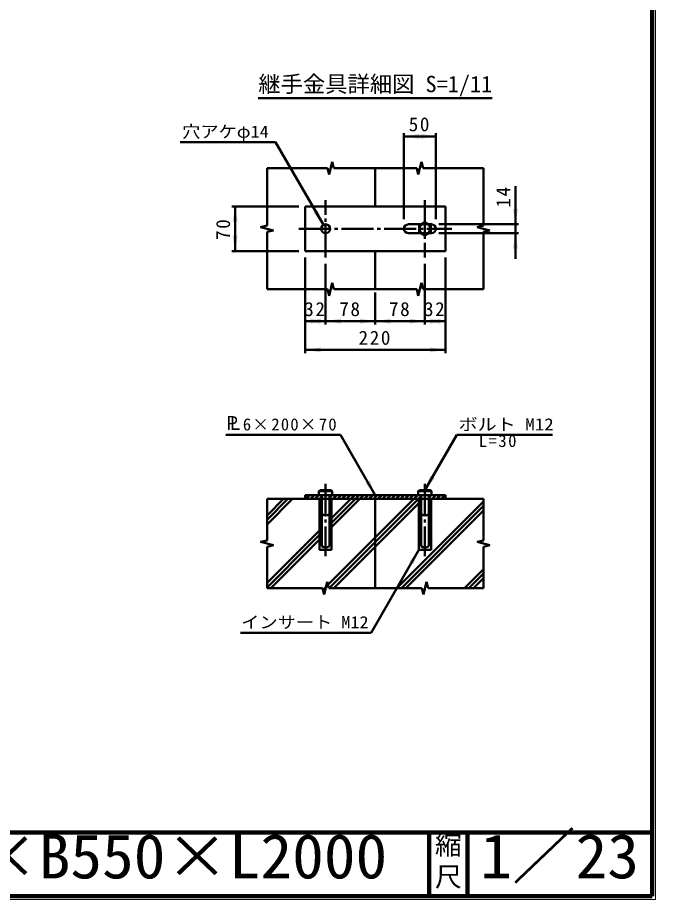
# Model space of a CAD drawing. Units: millimetres, scale not verified, with parts at other scales. Extents: x 100 to 4105, y 100 to 2870.
# Drawn here: x 3104 to 4105, y 100 to 1484 of the extents above; entities that cross this region are included whole.
import ezdxf
from ezdxf.enums import TextEntityAlignment as Align

# ---------------------------------------------------------------- set-up
doc = ezdxf.new("R2010")
doc.units = ezdxf.units.MM
doc.header["$LTSCALE"] = 5
doc.linetypes.add('USER1', pattern=[8, 4, -4])
doc.linetypes.add('USER2', pattern=[13.4, 10, -1.2, 1, -1.2])
doc.layers.add('V-nasSTD', color=7, linetype='Continuous', lineweight=50)
doc.styles.add('ＭＳ ゴシック', font='')
doc.styles.get('ＭＳ ゴシック').set_extended_font_data('MS Gothic')

msp = doc.modelspace()

# ---------------------------------------------------------------- hatches: boundary and pattern name
at = {"layer": 'V-nasSTD'}
for points in [[(3734.273, 1297.354), (3734.273, 1293.354), (3710.273, 1297.354), (3734.273, 1301.354)], [(3736.273, 1297.354), (3736.273, 1301.354), (3760.273, 1297.354), (3736.273, 1293.354)], [(3445.273, 1163.354), (3441.273, 1163.354), (3445.273, 1187.354), (3449.273, 1163.354)], [(3571.773, 1179.201), (3575.237, 1181.201), (3583.773, 1158.417), (3568.309, 1177.201)], [(3885.273, 1183.354), (3889.273, 1183.354), (3885.273, 1159.354), (3881.273, 1183.354)], [(3445.273, 1141.354), (3449.273, 1141.354), (3445.273, 1117.354), (3441.273, 1141.354)], [(3885.273, 1121.354), (3881.273, 1121.354), (3885.273, 1145.354), (3889.273, 1121.354)], [(3579.273, 1007.354), (3579.273, 1003.354), (3555.273, 1007.354), (3579.273, 1011.354)], [(3563.273, 1007.354), (3563.273, 1011.354), (3587.273, 1007.354), (3563.273, 1003.354)], [(3611.273, 1007.354), (3611.273, 1003.354), (3587.273, 1007.354), (3611.273, 1011.354)], [(3641.273, 1007.354), (3641.273, 1011.354), (3665.273, 1007.354), (3641.273, 1003.354)], [(3689.273, 1007.354), (3689.273, 1003.354), (3665.273, 1007.354), (3689.273, 1011.354)], [(3719.273, 1007.354), (3719.273, 1011.354), (3743.273, 1007.354), (3719.273, 1003.354)], [(3767.273, 1007.354), (3767.273, 1003.354), (3743.273, 1007.354), (3767.273, 1011.354)], [(3751.273, 1007.354), (3751.273, 1011.354), (3775.273, 1007.354), (3751.273, 1003.354)], [(3579.273, 962.354), (3579.273, 958.354), (3555.273, 962.354), (3579.273, 966.354)], [(3751.273, 962.354), (3751.273, 966.354), (3775.273, 962.354), (3751.273, 958.354)], [(3755.273, 763.139), (3758.737, 761.139), (3743.273, 742.354), (3751.809, 765.139)], [(3653.273, 755.139), (3656.737, 757.139), (3665.273, 734.354), (3649.809, 753.139)], [(3721.773, 627.57), (3725.237, 625.57), (3733.773, 648.354), (3718.309, 629.57)]]:
    msp.add_hatch(color=256, dxfattribs=at).paths.add_polyline_path(points)

# ---------------------------------------------------------------- linework, layer by layer
at = {"layer": 'V-nasSTD', "lineweight": 100}
for p, q in [((4100, 105), (4100, 2865)), ((105, 205), (4100, 205)), ((3750, 205), (3750, 105)), ((3810, 205), (3810, 105)), ((105, 105), (4100, 105))]:
    msp.add_line(p, q, dxfattribs=at)
at = {"layer": 'V-nasSTD'}
for p, q in [((3481.523, 1357.354), (3849.023, 1357.354)), ((3710.273, 1302.354), (3710.273, 1167.354)), ((3760.273, 1302.354), (3760.273, 1167.354)), ((3358.773, 1288.32), (3508.773, 1288.32)), ((3583.773, 1158.417), (3508.773, 1288.32)), ((3710.273, 1297.354), (3760.273, 1297.354)), ((3495.273, 1247.354), (3590.273, 1247.354)), ((3495.273, 1157.354), (3495.273, 1247.354)), ((3590.273, 1247.354), (3592.773, 1237.354)), ((3597.773, 1257.354), (3592.773, 1237.354)), ((3597.773, 1257.354), (3600.273, 1247.354)), ((3600.273, 1247.354), (3730.273, 1247.354)), ((3665.273, 1247.354), (3665.273, 1187.354)), ((3730.273, 1247.354), (3732.773, 1237.354)), ((3737.773, 1257.354), (3732.773, 1237.354)), ((3737.773, 1257.354), (3740.273, 1247.354)), ((3740.273, 1247.354), (3835.273, 1247.354)), ((3835.273, 1247.354), (3835.273, 1157.354)), ((3885.273, 1159.354), (3885.273, 1219.354)), ((3440.273, 1187.354), (3545.273, 1187.354)), ((3445.273, 1117.354), (3445.273, 1187.354)), ((3555.273, 1187.354), (3555.273, 1117.354)), ((3775.273, 1187.354), (3555.273, 1187.354)), ((3775.273, 1117.354), (3775.273, 1187.354)), ((3734.18, 1157.604), (3743.273, 1162.854)), ((3743.273, 1162.854), (3752.366, 1157.604)), ((3485.273, 1154.854), (3495.273, 1157.354)), ((3485.273, 1154.854), (3505.273, 1149.854)), ((3495.273, 1147.354), (3505.273, 1149.854)), ((3717.273, 1159.354), (3737.211, 1159.354)), ((3734.18, 1147.104), (3734.18, 1157.604)), ((3749.335, 1159.354), (3753.273, 1159.354)), ((3752.366, 1157.604), (3752.366, 1147.104)), ((3890.273, 1159.354), (3765.273, 1159.354)), ((3825.273, 1154.854), (3835.273, 1157.354)), ((3825.273, 1154.854), (3845.273, 1149.854)), ((3835.273, 1147.354), (3845.273, 1149.854)), ((3885.273, 1145.354), (3885.273, 1159.354)), ((3495.273, 1057.354), (3495.273, 1147.354)), ((3737.211, 1145.354), (3717.273, 1145.354)), ((3743.273, 1141.854), (3734.18, 1147.104)), ((3752.366, 1147.104), (3743.273, 1141.854)), ((3753.273, 1145.354), (3749.335, 1145.354)), ((3890.273, 1145.354), (3765.273, 1145.354)), ((3835.273, 1147.354), (3835.273, 1057.354)), ((3885.273, 1105.354), (3885.273, 1145.354)), ((3440.273, 1117.354), (3545.273, 1117.354)), ((3555.273, 1117.354), (3775.273, 1117.354)), ((3555.273, 1107.354), (3555.273, 957.354)), ((3665.273, 1117.354), (3665.273, 1057.354)), ((3775.273, 1107.354), (3775.273, 957.354)), ((3587.273, 1097.354), (3587.273, 1002.354)), ((3743.273, 1097.354), (3743.273, 1002.354)), ((3597.773, 1067.354), (3592.773, 1047.354)), ((3597.773, 1067.354), (3600.273, 1057.354)), ((3737.773, 1067.354), (3732.773, 1047.354)), ((3737.773, 1067.354), (3740.273, 1057.354)), ((3590.273, 1057.354), (3495.273, 1057.354)), ((3590.273, 1057.354), (3592.773, 1047.354)), ((3730.273, 1057.354), (3600.273, 1057.354)), ((3665.273, 1052.354), (3665.273, 1002.354)), ((3730.273, 1057.354), (3732.773, 1047.354)), ((3835.273, 1057.354), (3740.273, 1057.354)), ((3555.273, 1007.354), (3587.273, 1007.354)), ((3587.273, 1007.354), (3665.273, 1007.354)), ((3665.273, 1007.354), (3743.273, 1007.354)), ((3775.273, 1007.354), (3743.273, 1007.354)), ((3555.273, 962.354), (3775.273, 962.354)), ((3430.654, 828.957), (3610.654, 828.957)), ((3610.654, 828.957), (3665.273, 734.354)), ((3793.273, 828.957), (3743.273, 742.354)), ((3793.273, 828.957), (3943.273, 828.957)), ((3775.273, 734.354), (3555.273, 734.354)), ((3555.273, 734.354), (3555.273, 728.354)), ((3556.332, 728.354), (3562.332, 734.354)), ((3563.403, 728.354), (3569.403, 734.354)), ((3570.474, 728.354), (3576.474, 734.354)), ((3578.773, 742.354), (3576.773, 740.354)), ((3576.773, 740.354), (3576.773, 734.354)), ((3597.773, 740.354), (3576.773, 740.354)), ((3576.773, 734.354), (3597.773, 734.354)), ((3595.773, 742.354), (3578.773, 742.354)), ((3581.273, 704.354), (3581.273, 734.354)), ((3597.688, 734.354), (3593.273, 729.94)), ((3593.273, 734.354), (3593.273, 704.354)), ((3595.773, 742.354), (3597.773, 740.354)), ((3597.773, 734.354), (3597.773, 740.354)), ((3598.759, 728.354), (3604.759, 734.354)), ((3605.83, 728.354), (3611.83, 734.354)), ((3612.901, 728.354), (3618.901, 734.354)), ((3619.972, 728.354), (3625.972, 734.354)), ((3627.043, 728.354), (3633.043, 734.354)), ((3634.114, 728.354), (3640.114, 734.354)), ((3641.185, 728.354), (3647.185, 734.354)), ((3648.256, 728.354), (3654.256, 734.354)), ((3655.327, 728.354), (3661.327, 734.354)), ((3668.398, 734.354), (3665.273, 731.229)), ((3669.469, 728.354), (3675.469, 734.354)), ((3676.54, 728.354), (3682.54, 734.354)), ((3683.611, 728.354), (3689.611, 734.354)), ((3690.683, 728.354), (3696.683, 734.354)), ((3697.754, 728.354), (3703.754, 734.354)), ((3704.825, 728.354), (3710.825, 734.354)), ((3711.896, 728.354), (3717.896, 734.354)), ((3718.967, 728.354), (3724.967, 734.354)), ((3726.038, 728.354), (3732.038, 734.354)), ((3734.773, 742.354), (3732.773, 740.354)), ((3732.773, 740.354), (3732.773, 734.354)), ((3753.773, 740.354), (3732.773, 740.354)), ((3732.773, 734.354), (3753.773, 734.354)), ((3751.773, 742.354), (3734.773, 742.354)), ((3737.273, 704.354), (3737.273, 734.354)), ((3753.251, 734.354), (3749.273, 730.376)), ((3749.273, 734.354), (3749.273, 704.354)), ((3751.773, 742.354), (3753.773, 740.354)), ((3753.773, 734.354), (3753.773, 740.354)), ((3754.322, 728.354), (3760.322, 734.354)), ((3761.393, 728.354), (3767.393, 734.354)), ((3768.464, 728.354), (3774.464, 734.354)), ((3775.273, 734.354), (3775.273, 728.354)), ((3495.273, 728.354), (3495.273, 663.354)), ((3835.273, 728.354), (3495.273, 728.354)), ((3520.977, 728.354), (3495.273, 702.651)), ((3528.048, 728.354), (3495.273, 695.579)), ((3535.119, 728.354), (3495.273, 688.508)), ((3577.545, 728.354), (3581.273, 732.082)), ((3577.773, 648.354), (3577.773, 728.354)), ((3726.038, 728.354), (3591.026, 593.343)), ((3733.109, 728.354), (3593.109, 588.354)), ((3596.773, 648.354), (3596.773, 728.354)), ((3627.043, 728.354), (3596.773, 698.084)), ((3634.114, 728.354), (3596.773, 691.013)), ((3641.185, 728.354), (3596.773, 683.942)), ((3600.18, 588.354), (3733.773, 721.947)), ((3662.398, 728.354), (3665.273, 731.229)), ((3665.273, 728.354), (3665.273, 588.354)), ((3699.175, 588.354), (3835.273, 724.452)), ((3733.109, 728.354), (3737.273, 732.518)), ((3733.773, 648.354), (3733.773, 728.354)), ((3752.773, 648.354), (3752.773, 728.354)), ((3835.273, 663.354), (3835.273, 728.354)), ((3706.246, 588.354), (3835.273, 717.381)), ((3713.317, 588.354), (3835.273, 710.31)), ((3581.273, 654.354), (3581.273, 704.354)), ((3593.273, 654.354), (3593.273, 704.354)), ((3737.273, 654.354), (3737.273, 704.354)), ((3749.273, 654.354), (3749.273, 704.354)), ((3557.043, 658.354), (3577.773, 679.084)), ((3564.114, 658.354), (3577.773, 672.013)), ((3571.185, 658.354), (3577.773, 664.942)), ((3485.273, 660.854), (3495.273, 663.354)), ((3485.273, 660.854), (3505.273, 655.854)), ((3557.043, 658.354), (3495.273, 596.584)), ((3564.114, 658.354), (3495.273, 589.513)), ((3495.273, 653.354), (3505.273, 655.854)), ((3495.541, 653.422), (3495.273, 653.153)), ((3495.273, 653.354), (3495.273, 588.354)), ((3571.185, 658.354), (3501.185, 588.354)), ((3825.273, 660.854), (3835.273, 663.354)), ((3825.273, 660.854), (3845.273, 655.854)), ((3835.273, 653.354), (3845.273, 655.854)), ((3835.273, 653.354), (3835.273, 588.354)), ((3844.185, 655.582), (3844.62, 656.018)), ((3596.773, 648.354), (3577.773, 648.354)), ((3658.773, 518.451), (3733.773, 648.354)), ((3752.773, 648.354), (3733.773, 648.354)), ((3805.241, 588.354), (3835.273, 618.386)), ((3812.312, 588.354), (3835.273, 611.315)), ((3589.773, 598.354), (3584.773, 578.354)), ((3589.773, 598.354), (3592.273, 588.354)), ((3745.773, 598.354), (3740.773, 578.354)), ((3745.773, 598.354), (3748.273, 588.354)), ((3819.383, 588.354), (3835.273, 604.244)), ((3495.273, 588.354), (3582.273, 588.354)), ((3582.273, 588.354), (3584.773, 578.354)), ((3583.026, 585.343), (3587.685, 590.001)), ((3592.273, 588.354), (3738.273, 588.354)), ((3738.273, 588.354), (3740.773, 578.354)), ((3748.273, 588.354), (3835.273, 588.354)), ((3658.773, 518.451), (3453.773, 518.451))]:
    msp.add_line(p, q, dxfattribs=at)
at = {"layer": 'V-nasSTD', "linetype": 'USER2'}
for p, q in [((3587.273, 1107.354), (3587.273, 1197.354)), ((3743.273, 1197.354), (3743.273, 1107.354)), ((3545.273, 1152.354), (3785.273, 1152.354)), ((3587.273, 752.354), (3587.273, 638.354)), ((3743.273, 752.354), (3743.273, 638.354))]:
    msp.add_line(p, q, dxfattribs=at)
at = {"layer": 'V-nasSTD', "linetype": 'USER1'}
for p, q in [((3737.211, 1159.354), (3749.335, 1159.354)), ((3749.335, 1145.354), (3737.211, 1145.354))]:
    msp.add_line(p, q, dxfattribs=at)
at = {"layer": 'V-nasSTD', "lineweight": 13}
msp.add_lwpolyline([(100, 100), (100, 2870), (4105, 2870), (4105, 100)], close=True, dxfattribs=at)
at = {"layer": 'V-nasSTD'}
for centre, radius in [((3587.273, 1152.354), 7), ((3743.273, 1152.354), 8.5)]:
    msp.add_circle(centre, radius, dxfattribs=at)
for centre, radius, start, end in [((3717.273, 1152.354), 7, 90, 270), ((3753.273, 1152.354), 7, 270, 90), ((3587.273, 713.792), 28.562, 68.4314, 111.5686), ((3743.273, 713.792), 28.562, 68.4314, 111.5686), ((3587.273, 712.354), 10, 233.1301, 306.8699), ((3743.273, 712.354), 10, 233.1301, 306.8699), ((3587.273, 662.354), 10, 233.1301, 306.8699), ((3743.273, 662.354), 10, 233.1301, 306.8699)]:
    msp.add_arc(centre, radius, start, end, dxfattribs=at)

# ---------------------------------------------------------------- texts
at = {"layer": 'V-nasSTD', "style": 'ＭＳ ゴシック'}
msp.add_text('継手金具詳細図 S=1/11', height=25.66, dxfattribs=at).set_placement((3665.273, 1392.354), align=Align.TOP_CENTER)
for s, height, width, p in [('穴アケφ14', 19.06, 1.1, (3430.023, 1314.32)), ('Ｐ', 21.63, 0.9, (3440.532, 858.457)), ('Ｌ', 21.63, 0.9, (3445.154, 858.457)), ('ボルト M12', 19.06, 1.15, (3870.773, 854.957)), ('インサート M12', 19.06, 1.1, (3554.773, 544.451))]:
    msp.add_text(s, height=height, dxfattribs=dict(at, width=width)).set_placement(p, align=Align.TOP_CENTER)
at = {"layer": 'V-nasSTD', "style": 'ＭＳ ゴシック', "width": 1.05}
for s, p in [('1／23', (3830.25, 202.582)), ('H750×B550×L2000', (2838.25, 202.508))]:
    msp.add_text(s, height=69.65, dxfattribs=at).set_placement(p, align=Align.TOP_LEFT)
at = {"layer": 'V-nasSTD', "style": 'ＭＳ ゴシック'}
for s, p in [('縮', (3758.982, 200.999)), ('尺', (3758.976, 151.01))]:
    msp.add_text(s, height=30.79, dxfattribs=at).set_placement(p, align=Align.TOP_LEFT)
at = {"layer": 'V-nasSTD', "attachment_point": 2, "style": 'ＭＳ ゴシック'}
for s, insert, char_height in [('\\T1.17;50', (3735.273, 1327.354), 21.99), ('\\T1.17;32', (3571.273, 1037.354), 21.99), ('\\T1.17;78', (3626.273, 1037.354), 21.99), ('\\T1.17;78', (3704.273, 1037.354), 21.99), ('\\T1.17;32', (3759.273, 1037.354), 21.99), ('\\T1.17;220', (3665.273, 992.354), 21.99), ('\\T1.15;6×200×70', (3531.904, 854.957), 19.06), ('\\T1.19;L=30', (3858.492, 828.957), 19.06)]:
    msp.add_mtext(s, dxfattribs=dict(at, insert=insert, char_height=char_height))
at = {"layer": 'V-nasSTD', "char_height": 21.99, "attachment_point": 2, "rotation": 90, "style": 'ＭＳ ゴシック'}
for s, insert in [('\\T1.17;14', (3855.273, 1203.104)), ('\\T1.17;70', (3415.273, 1152.354))]:
    msp.add_mtext(s, dxfattribs=dict(at, insert=insert))

doc.saveas('drawing.dxf')
